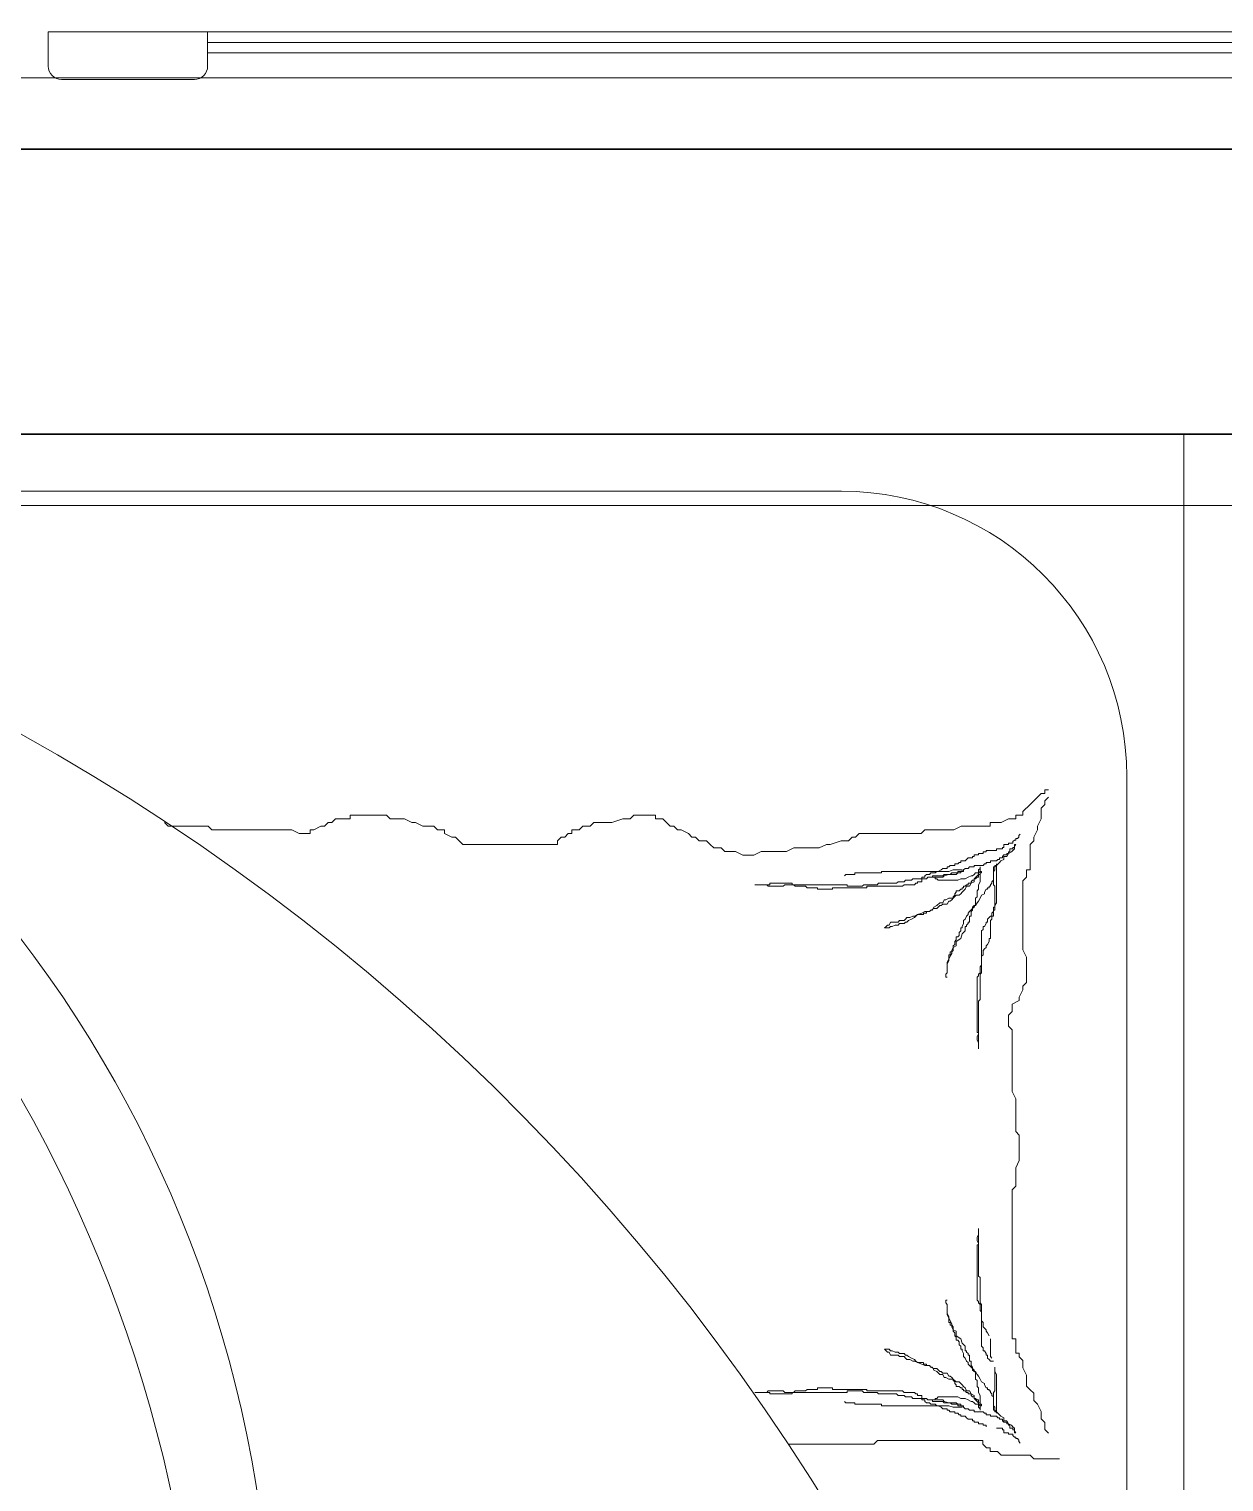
# Model space of a CAD drawing. Extents: x 775040 to 808375, y 4159409 to 4163651.
# Drawn here: x 785792.1 to 785834.1, y 4161952 to 4162003 of the extents above; entities that cross this region are included whole.
import ezdxf

# ---------------------------------------------------------------- set-up
doc = ezdxf.new("R2010")
doc.units = 0
doc.header["$MEASUREMENT"] = 0
doc.linetypes.add('ACAD_ISO10W100', pattern=[18, 12, -3, 0, -3])
for name, color, linetype, lineweight in [('Z_ duvar', 7, 'Continuous', 30), ('Z_aks', 2, 'ACAD_ISO10W100', 30), ('Z_sıva', 241, 'Continuous', 5), ('Z_tefriş', 73, 'Continuous', 5)]:
    doc.layers.add(name, color=color, linetype=linetype, lineweight=lineweight)

# ---------------------------------------------------------------- blocks, each defined once
blk = doc.blocks.new('YATAK 2')
at = {"layer": 'Z_tefriş'}
for p, q in [((-8643.915, 17107.345), (-8643.915, 16917.345)), ((-8553.915, 17107.345), (-8643.915, 17107.345)), ((-8631.915, 17105.345), (-8565.915, 17105.345)), ((-8641.915, 17095.345), (-8641.915, 16929.345)), ((-8639.04, 17094.877), (-8639.168, 17094.877)), ((-8639.168, 17094.622), (-8639.04, 17094.494)), ((-8639.04, 17094.749), (-8639.04, 17094.877)), ((-8638.913, 17094.749), (-8639.04, 17094.749)), ((-8639.04, 17094.494), (-8639.04, 17094.367)), ((-8638.658, 17094.494), (-8638.913, 17094.749)), ((-8638.53, 17094.367), (-8638.658, 17094.494)), ((-8639.04, 17094.367), (-8638.913, 17094.239)), ((-8638.913, 17094.239), (-8638.913, 17093.857)), ((-8638.275, 17094.112), (-8638.53, 17094.367)), ((-8638.275, 17093.984), (-8638.275, 17094.112)), ((-8638.02, 17093.984), (-8638.275, 17093.984)), ((-8638.02, 17093.857), (-8638.02, 17093.984)), ((-8625.389, 17093.984), (-8625.389, 17093.857)), ((-8624.624, 17093.984), (-8625.389, 17093.984)), ((-8624.496, 17093.857), (-8624.624, 17093.984)), ((-8615.948, 17093.984), (-8616.076, 17093.857)), ((-8614.672, 17093.984), (-8615.948, 17093.984)), ((-8614.672, 17093.857), (-8614.672, 17093.984)), ((-8638.913, 17093.857), (-8638.785, 17093.602)), ((-8638.785, 17093.602), (-8638.785, 17093.475)), ((-8638.785, 17093.475), (-8638.658, 17093.22)), ((-8637.764, 17093.857), (-8638.02, 17093.857)), ((-8637.509, 17093.73), (-8637.764, 17093.857)), ((-8637.127, 17093.73), (-8637.509, 17093.73)), ((-8637.127, 17093.602), (-8637.127, 17093.73)), ((-8636.106, 17093.602), (-8637.127, 17093.602)), ((-8635.851, 17093.475), (-8636.106, 17093.602)), ((-8634.83, 17093.475), (-8635.851, 17093.475)), ((-8634.702, 17093.347), (-8634.83, 17093.475)), ((-8626.282, 17093.475), (-8626.537, 17093.347)), ((-8626.155, 17093.475), (-8626.282, 17093.475)), ((-8626.027, 17093.602), (-8626.155, 17093.475)), ((-8625.899, 17093.602), (-8626.027, 17093.602)), ((-8625.772, 17093.73), (-8625.899, 17093.602)), ((-8625.644, 17093.857), (-8625.772, 17093.73)), ((-8625.389, 17093.857), (-8625.644, 17093.857)), ((-8624.241, 17093.857), (-8624.496, 17093.857)), ((-8623.858, 17093.73), (-8624.241, 17093.857)), ((-8623.22, 17093.73), (-8623.858, 17093.73)), ((-8623.093, 17093.602), (-8623.22, 17093.73)), ((-8622.837, 17093.602), (-8623.093, 17093.602)), ((-8622.71, 17093.475), (-8622.837, 17093.602)), ((-8622.455, 17093.475), (-8622.71, 17093.475)), ((-8622.455, 17093.347), (-8622.455, 17093.475)), ((-8617.989, 17093.475), (-8617.989, 17093.347)), ((-8617.734, 17093.475), (-8617.989, 17093.475)), ((-8617.607, 17093.602), (-8617.734, 17093.475)), ((-8617.224, 17093.602), (-8617.607, 17093.602)), ((-8616.969, 17093.73), (-8617.224, 17093.602)), ((-8616.841, 17093.73), (-8616.969, 17093.73)), ((-8616.586, 17093.857), (-8616.841, 17093.73)), ((-8616.076, 17093.857), (-8616.586, 17093.857)), ((-8614.162, 17093.857), (-8614.672, 17093.857)), ((-8614.034, 17093.73), (-8614.162, 17093.857)), ((-8613.907, 17093.73), (-8614.034, 17093.73)), ((-8613.779, 17093.602), (-8613.907, 17093.73)), ((-8613.652, 17093.602), (-8613.779, 17093.602)), ((-8613.396, 17093.475), (-8613.652, 17093.602)), ((-8613.269, 17093.475), (-8613.396, 17093.475)), ((-8613.269, 17093.347), (-8613.269, 17093.475)), ((-8612.631, 17093.475), (-8612.886, 17093.347)), ((-8609.824, 17093.475), (-8612.631, 17093.475)), ((-8609.696, 17093.602), (-8609.824, 17093.475)), ((-8608.293, 17093.602), (-8609.696, 17093.602)), ((-8608.165, 17093.73), (-8608.293, 17093.602)), ((-8638.658, 17093.22), (-8638.658, 17093.092)), ((-8638.658, 17093.092), (-8638.53, 17092.965)), ((-8638.53, 17092.965), (-8638.53, 17092.072)), ((-8638.182, 17093.325), (-8638.13, 17093.272)), ((-8638.13, 17093.272), (-8638.13, 17093.22)), ((-8638.13, 17093.22), (-8638.078, 17093.168)), ((-8638.078, 17093.168), (-8638.025, 17093.168)), ((-8638.025, 17093.168), (-8638.025, 17093.115)), ((-8638.025, 17093.115), (-8637.973, 17093.115)), ((-8638.025, 17092.959), (-8637.973, 17092.906)), ((-8637.973, 17092.959), (-8638.025, 17092.959)), ((-8637.973, 17093.115), (-8637.921, 17093.063)), ((-8637.973, 17092.854), (-8637.973, 17092.959)), ((-8637.973, 17092.906), (-8637.973, 17092.802)), ((-8637.921, 17093.063), (-8637.921, 17093.011)), ((-8637.921, 17093.011), (-8637.764, 17093.011)), ((-8637.764, 17093.011), (-8637.764, 17092.959)), ((-8637.764, 17092.959), (-8637.607, 17092.959)), ((-8637.607, 17092.959), (-8637.607, 17092.854)), ((-8632.534, 17093.347), (-8634.702, 17093.347)), ((-8632.406, 17093.22), (-8632.534, 17093.347)), ((-8632.278, 17093.22), (-8632.406, 17093.22)), ((-8632.151, 17093.092), (-8632.278, 17093.22)), ((-8631.896, 17093.092), (-8632.151, 17093.092)), ((-8631.513, 17092.965), (-8631.896, 17093.092)), ((-8631.385, 17092.965), (-8631.513, 17092.965)), ((-8631.13, 17092.837), (-8631.385, 17092.965)), ((-8627.303, 17092.965), (-8627.43, 17092.837)), ((-8627.175, 17093.092), (-8627.303, 17092.965)), ((-8626.92, 17093.092), (-8627.175, 17093.092)), ((-8626.792, 17093.22), (-8626.92, 17093.092)), ((-8626.665, 17093.22), (-8626.792, 17093.22)), ((-8626.537, 17093.347), (-8626.665, 17093.22)), ((-8622.327, 17093.347), (-8622.455, 17093.347)), ((-8622.2, 17093.22), (-8622.327, 17093.347)), ((-8622.072, 17093.22), (-8622.2, 17093.22)), ((-8621.944, 17093.092), (-8622.072, 17093.22)), ((-8621.944, 17092.965), (-8621.944, 17093.092)), ((-8618.627, 17092.965), (-8621.944, 17092.965)), ((-8618.372, 17093.22), (-8618.627, 17092.965)), ((-8618.244, 17093.22), (-8618.372, 17093.22)), ((-8617.989, 17093.347), (-8618.244, 17093.22)), ((-8612.886, 17093.347), (-8613.269, 17093.347)), ((-8637.921, 17092.854), (-8637.973, 17092.854)), ((-8637.973, 17092.802), (-8637.921, 17092.75)), ((-8637.921, 17092.802), (-8637.921, 17092.854)), ((-8637.816, 17092.802), (-8637.921, 17092.802)), ((-8637.921, 17092.75), (-8637.868, 17092.697)), ((-8637.868, 17092.697), (-8637.764, 17092.645)), ((-8637.816, 17092.697), (-8637.816, 17092.802)), ((-8637.764, 17092.697), (-8637.816, 17092.697)), ((-8637.764, 17092.645), (-8637.764, 17092.697)), ((-8637.764, 17092.645), (-8637.711, 17092.541)), ((-8637.711, 17092.645), (-8637.764, 17092.645)), ((-8637.711, 17092.593), (-8637.711, 17092.645)), ((-8637.607, 17092.593), (-8637.711, 17092.593)), ((-8637.711, 17092.541), (-8637.607, 17092.541)), ((-8637.607, 17092.854), (-8637.554, 17092.854)), ((-8637.554, 17092.541), (-8637.607, 17092.593)), ((-8637.607, 17092.541), (-8637.607, 17092.436)), ((-8637.607, 17092.436), (-8637.502, 17092.384)), ((-8637.554, 17092.854), (-8637.554, 17092.802)), ((-8637.554, 17092.802), (-8637.345, 17092.802)), ((-8637.554, 17092.488), (-8637.554, 17092.541)), ((-8637.45, 17092.488), (-8637.554, 17092.488)), ((-8637.45, 17092.436), (-8637.45, 17092.488)), ((-8637.397, 17092.436), (-8637.45, 17092.436)), ((-8637.345, 17092.384), (-8637.397, 17092.436)), ((-8637.345, 17092.802), (-8637.345, 17092.75)), ((-8637.345, 17092.75), (-8636.979, 17092.75)), ((-8636.979, 17092.75), (-8636.979, 17092.697)), ((-8636.979, 17092.697), (-8636.874, 17092.697)), ((-8636.874, 17092.697), (-8636.874, 17092.645)), ((-8636.874, 17092.645), (-8636.717, 17092.645)), ((-8636.717, 17092.645), (-8636.717, 17092.593)), ((-8636.717, 17092.593), (-8636.56, 17092.593)), ((-8636.56, 17092.593), (-8636.56, 17092.541)), ((-8636.56, 17092.541), (-8636.508, 17092.541)), ((-8636.508, 17092.541), (-8636.508, 17092.488)), ((-8636.508, 17092.488), (-8636.351, 17092.488)), ((-8636.351, 17092.488), (-8636.299, 17092.436)), ((-8636.299, 17092.436), (-8636.247, 17092.384)), ((-8630.237, 17092.837), (-8631.13, 17092.837)), ((-8629.982, 17092.71), (-8630.237, 17092.837)), ((-8629.089, 17092.71), (-8629.982, 17092.71)), ((-8628.834, 17092.582), (-8629.089, 17092.71)), ((-8628.451, 17092.582), (-8628.834, 17092.582)), ((-8628.196, 17092.71), (-8628.451, 17092.582)), ((-8627.813, 17092.71), (-8628.196, 17092.71)), ((-8627.686, 17092.837), (-8627.813, 17092.71)), ((-8627.43, 17092.837), (-8627.686, 17092.837)), ((-8638.53, 17092.072), (-8638.402, 17092.072)), ((-8638.402, 17092.072), (-8638.402, 17091.818)), ((-8637.502, 17092.384), (-8637.45, 17092.331)), ((-8637.45, 17092.331), (-8637.345, 17092.227)), ((-8637.136, 17092.384), (-8637.345, 17092.384)), ((-8637.345, 17092.279), (-8637.345, 17092.227)), ((-8637.345, 17090.92), (-8637.345, 17092.279)), ((-8637.345, 17092.227), (-8637.293, 17092.227)), ((-8637.345, 17092.227), (-8637.293, 17092.175)), ((-8637.293, 17092.227), (-8637.293, 17092.175)), ((-8637.293, 17092.175), (-8637.24, 17092.175)), ((-8637.293, 17092.175), (-8637.293, 17092.07)), ((-8637.293, 17092.07), (-8637.24, 17092.018)), ((-8637.24, 17092.175), (-8637.24, 17091.704)), ((-8637.24, 17092.018), (-8637.24, 17091.547)), ((-8637.136, 17092.331), (-8637.136, 17092.384)), ((-8636.979, 17092.331), (-8637.136, 17092.331)), ((-8636.979, 17092.279), (-8636.979, 17092.331)), ((-8636.927, 17092.279), (-8636.979, 17092.279)), ((-8636.874, 17092.227), (-8636.927, 17092.279)), ((-8636.56, 17092.227), (-8636.874, 17092.227)), ((-8636.822, 17092.018), (-8636.77, 17092.018)), ((-8636.822, 17091.966), (-8636.822, 17092.018)), ((-8636.77, 17091.966), (-8636.822, 17091.966)), ((-8636.77, 17092.175), (-8636.77, 17092.122)), ((-8636.77, 17091.652), (-8636.77, 17092.175)), ((-8636.77, 17092.122), (-8636.717, 17092.07)), ((-8636.77, 17092.018), (-8636.717, 17091.966)), ((-8636.77, 17091.913), (-8636.77, 17091.966)), ((-8636.717, 17091.913), (-8636.77, 17091.913)), ((-8636.717, 17092.07), (-8636.717, 17091.913)), ((-8636.717, 17091.966), (-8636.613, 17091.966)), ((-8636.717, 17091.809), (-8636.717, 17091.913)), ((-8636.717, 17091.913), (-8636.665, 17091.861)), ((-8636.613, 17091.966), (-8636.56, 17091.913)), ((-8636.56, 17092.175), (-8636.56, 17092.227)), ((-8636.403, 17092.175), (-8636.56, 17092.175)), ((-8636.56, 17091.913), (-8636.508, 17091.861)), ((-8636.351, 17092.122), (-8636.403, 17092.175)), ((-8636.247, 17092.122), (-8636.351, 17092.122)), ((-8636.247, 17092.384), (-8636.09, 17092.384)), ((-8636.194, 17092.07), (-8636.247, 17092.122)), ((-8636.194, 17092.018), (-8636.194, 17092.07)), ((-8635.985, 17092.018), (-8636.194, 17092.018)), ((-8636.142, 17092.07), (-8635.828, 17092.07)), ((-8636.142, 17092.018), (-8636.142, 17092.07)), ((-8636.09, 17092.018), (-8636.142, 17092.018)), ((-8636.09, 17092.384), (-8636.09, 17092.331)), ((-8636.09, 17092.331), (-8636.037, 17092.331)), ((-8636.09, 17091.966), (-8636.09, 17092.018)), ((-8635.985, 17091.966), (-8636.09, 17091.966)), ((-8636.037, 17092.331), (-8635.985, 17092.279)), ((-8635.985, 17092.279), (-8635.88, 17092.279)), ((-8635.985, 17091.966), (-8635.985, 17092.018)), ((-8635.933, 17091.913), (-8635.985, 17091.966)), ((-8635.776, 17091.966), (-8635.985, 17091.966)), ((-8635.671, 17091.913), (-8635.933, 17091.913)), ((-8635.88, 17092.279), (-8635.88, 17092.227)), ((-8635.88, 17092.227), (-8635.723, 17092.227)), ((-8635.828, 17092.07), (-8635.671, 17092.018)), ((-8635.723, 17091.913), (-8635.776, 17091.966)), ((-8635.723, 17092.227), (-8635.671, 17092.175)), ((-8635.514, 17091.913), (-8635.723, 17091.913)), ((-8635.671, 17092.175), (-8635.619, 17092.175)), ((-8635.671, 17092.018), (-8633.317, 17092.018)), ((-8635.514, 17091.861), (-8635.671, 17091.913)), ((-8635.619, 17092.175), (-8635.619, 17092.122)), ((-8635.619, 17092.122), (-8635.462, 17092.122)), ((-8635.462, 17091.861), (-8635.514, 17091.913)), ((-8635.462, 17092.122), (-8635.41, 17092.07)), ((-8635.41, 17092.07), (-8635.305, 17092.018)), ((-8635.305, 17092.018), (-8635.253, 17092.018)), ((-8635.253, 17092.018), (-8635.2, 17091.966)), ((-8635.2, 17091.966), (-8635.043, 17091.966)), ((-8635.043, 17091.966), (-8634.991, 17091.913)), ((-8634.991, 17091.913), (-8634.886, 17091.913)), ((-8634.886, 17091.913), (-8634.834, 17091.861)), ((-8633.317, 17092.018), (-8633.317, 17091.966)), ((-8633.317, 17091.966), (-8632.375, 17091.966)), ((-8632.375, 17091.966), (-8632.375, 17091.913)), ((-8632.375, 17091.913), (-8632.061, 17091.913)), ((-8632.061, 17091.913), (-8632.009, 17091.861)), ((-8638.402, 17091.818), (-8638.275, 17091.69)), ((-8638.275, 17091.69), (-8638.275, 17089.268)), ((-8637.24, 17091.547), (-8637.293, 17091.495)), ((-8637.293, 17091.495), (-8637.293, 17090.763)), ((-8637.24, 17091.704), (-8637.188, 17091.652)), ((-8637.188, 17091.652), (-8637.188, 17091.6)), ((-8637.188, 17091.6), (-8637.136, 17091.547)), ((-8637.136, 17091.547), (-8637.136, 17091.495)), ((-8637.136, 17091.495), (-8637.084, 17091.495)), ((-8637.084, 17091.495), (-8637.084, 17091.443)), ((-8637.084, 17091.443), (-8637.031, 17091.443)), ((-8637.031, 17091.443), (-8637.031, 17091.391)), ((-8637.031, 17091.391), (-8636.979, 17091.391)), ((-8636.979, 17091.391), (-8636.927, 17091.286)), ((-8636.717, 17091.547), (-8636.77, 17091.652)), ((-8636.665, 17091.809), (-8636.717, 17091.809)), ((-8636.717, 17091.391), (-8636.717, 17091.547)), ((-8636.665, 17091.338), (-8636.717, 17091.391)), ((-8636.665, 17091.861), (-8636.56, 17091.757)), ((-8636.613, 17091.757), (-8636.665, 17091.809)), ((-8636.56, 17091.757), (-8636.613, 17091.757)), ((-8636.56, 17091.704), (-8636.56, 17091.757)), ((-8636.56, 17091.757), (-8636.56, 17091.652)), ((-8636.508, 17091.704), (-8636.56, 17091.704)), ((-8636.56, 17091.652), (-8636.456, 17091.6)), ((-8636.508, 17091.861), (-8636.456, 17091.861)), ((-8636.456, 17091.652), (-8636.508, 17091.704)), ((-8636.456, 17091.861), (-8636.351, 17091.809)), ((-8636.456, 17091.6), (-8636.456, 17091.652)), ((-8636.351, 17091.6), (-8636.456, 17091.6)), ((-8636.456, 17091.6), (-8636.403, 17091.495)), ((-8636.403, 17091.495), (-8636.299, 17091.495)), ((-8636.351, 17091.809), (-8636.247, 17091.757)), ((-8636.351, 17091.547), (-8636.351, 17091.6)), ((-8636.299, 17091.547), (-8636.351, 17091.547)), ((-8636.247, 17091.495), (-8636.299, 17091.547)), ((-8636.299, 17091.495), (-8636.247, 17091.391)), ((-8636.247, 17091.757), (-8636.09, 17091.757)), ((-8636.194, 17091.495), (-8636.247, 17091.495)), ((-8636.247, 17091.391), (-8636.194, 17091.338)), ((-8636.194, 17091.443), (-8636.194, 17091.495)), ((-8636.142, 17091.443), (-8636.194, 17091.443)), ((-8636.142, 17091.391), (-8636.142, 17091.443)), ((-8636.09, 17091.391), (-8636.142, 17091.391)), ((-8636.09, 17091.757), (-8635.985, 17091.704)), ((-8636.037, 17091.338), (-8636.09, 17091.391)), ((-8635.985, 17091.704), (-8635.305, 17091.704)), ((-8635.462, 17091.809), (-8635.514, 17091.861)), ((-8635.096, 17091.861), (-8635.462, 17091.861)), ((-8635.096, 17091.809), (-8635.462, 17091.809)), ((-8635.305, 17091.704), (-8635.253, 17091.757)), ((-8635.253, 17091.757), (-8635.2, 17091.757)), ((-8635.2, 17091.809), (-8635.096, 17091.809)), ((-8635.2, 17091.757), (-8635.2, 17091.809)), ((-8635.096, 17091.809), (-8635.096, 17091.861)), ((-8634.939, 17091.809), (-8635.096, 17091.809)), ((-8634.886, 17091.757), (-8634.939, 17091.809)), ((-8634.729, 17091.757), (-8634.886, 17091.757)), ((-8634.834, 17091.861), (-8634.834, 17091.809)), ((-8634.834, 17091.809), (-8634.729, 17091.809)), ((-8634.729, 17091.809), (-8634.729, 17091.757)), ((-8634.729, 17091.652), (-8634.729, 17091.757)), ((-8634.729, 17091.757), (-8634.416, 17091.757)), ((-8634.572, 17091.652), (-8634.729, 17091.652)), ((-8634.572, 17091.6), (-8634.572, 17091.652)), ((-8634.52, 17091.6), (-8634.572, 17091.6)), ((-8634.468, 17091.547), (-8634.52, 17091.6)), ((-8634.102, 17091.547), (-8634.468, 17091.547)), ((-8634.416, 17091.757), (-8634.363, 17091.704)), ((-8634.363, 17091.704), (-8634.154, 17091.704)), ((-8634.154, 17091.704), (-8634.102, 17091.652)), ((-8634.102, 17091.652), (-8633.892, 17091.652)), ((-8634.049, 17091.495), (-8634.102, 17091.547)), ((-8632.794, 17091.495), (-8634.049, 17091.495)), ((-8633.892, 17091.652), (-8633.84, 17091.6)), ((-8633.84, 17091.6), (-8633.212, 17091.6)), ((-8633.212, 17091.6), (-8633.16, 17091.547)), ((-8633.16, 17091.547), (-8632.689, 17091.547)), ((-8632.794, 17091.443), (-8632.794, 17091.495)), ((-8631.591, 17091.443), (-8632.794, 17091.443)), ((-8632.689, 17091.547), (-8632.637, 17091.495)), ((-8632.637, 17091.495), (-8632.114, 17091.495)), ((-8632.114, 17091.547), (-8629.916, 17091.547)), ((-8632.114, 17091.495), (-8632.114, 17091.547)), ((-8631.591, 17091.391), (-8631.591, 17091.443)), ((-8631.067, 17091.391), (-8631.591, 17091.391)), ((-8631.067, 17091.443), (-8631.067, 17091.391)), ((-8630.701, 17091.443), (-8631.067, 17091.443)), ((-8630.649, 17091.495), (-8630.701, 17091.443)), ((-8630.283, 17091.495), (-8630.649, 17091.495)), ((-8630.23, 17091.547), (-8630.283, 17091.495)), ((-8630.178, 17091.547), (-8630.23, 17091.547)), ((-8630.178, 17091.6), (-8630.178, 17091.547)), ((-8629.393, 17091.6), (-8630.178, 17091.6)), ((-8629.916, 17091.547), (-8629.864, 17091.495)), ((-8629.864, 17091.495), (-8629.341, 17091.495)), ((-8629.393, 17091.547), (-8629.393, 17091.6)), ((-8628.87, 17091.547), (-8629.393, 17091.547)), ((-8629.341, 17091.495), (-8629.289, 17091.547)), ((-8629.289, 17091.547), (-8628.87, 17091.547)), ((-8637.293, 17090.816), (-8637.345, 17090.92)), ((-8636.927, 17091.286), (-8636.927, 17091.234)), ((-8636.927, 17091.234), (-8636.822, 17091.182)), ((-8636.822, 17091.182), (-8636.77, 17091.077)), ((-8636.77, 17091.077), (-8636.717, 17090.972)), ((-8636.717, 17090.972), (-8636.665, 17090.92)), ((-8636.665, 17091.129), (-8636.665, 17091.338)), ((-8636.613, 17091.077), (-8636.665, 17091.129)), ((-8636.665, 17090.92), (-8636.613, 17090.816)), ((-8636.613, 17090.868), (-8636.613, 17091.077)), ((-8636.56, 17090.763), (-8636.613, 17090.868)), ((-8636.194, 17091.338), (-8636.142, 17091.286)), ((-8636.142, 17091.286), (-8636.09, 17091.234)), ((-8636.09, 17091.234), (-8636.037, 17091.182)), ((-8635.933, 17091.338), (-8636.037, 17091.338)), ((-8636.037, 17091.182), (-8635.933, 17091.182)), ((-8635.933, 17091.286), (-8635.933, 17091.338)), ((-8635.88, 17091.234), (-8635.933, 17091.286)), ((-8635.933, 17091.182), (-8635.828, 17091.077)), ((-8635.88, 17091.182), (-8635.88, 17091.234)), ((-8635.828, 17091.129), (-8635.88, 17091.182)), ((-8635.828, 17091.077), (-8635.828, 17091.129)), ((-8635.776, 17091.025), (-8635.828, 17091.077)), ((-8635.828, 17091.077), (-8635.671, 17091.077)), ((-8635.723, 17090.972), (-8635.776, 17091.025)), ((-8635.671, 17090.972), (-8635.723, 17090.972)), ((-8635.671, 17091.077), (-8635.566, 17091.025)), ((-8635.619, 17090.868), (-8635.671, 17090.972)), ((-8635.462, 17090.868), (-8635.619, 17090.868)), ((-8635.566, 17091.025), (-8635.514, 17091.025)), ((-8635.514, 17091.025), (-8635.462, 17090.92)), ((-8635.462, 17090.92), (-8635.357, 17090.92)), ((-8635.41, 17090.816), (-8635.462, 17090.868)), ((-8635.357, 17090.92), (-8635.253, 17090.816)), ((-8637.293, 17090.659), (-8637.293, 17090.816)), ((-8637.293, 17090.763), (-8637.24, 17090.763)), ((-8637.24, 17090.659), (-8637.293, 17090.659)), ((-8637.24, 17090.763), (-8637.24, 17090.607)), ((-8637.24, 17090.45), (-8637.24, 17090.659)), ((-8637.24, 17090.607), (-8637.188, 17090.554)), ((-8637.136, 17090.45), (-8637.24, 17090.45)), ((-8637.188, 17090.554), (-8637.188, 17090.345)), ((-8637.084, 17090.398), (-8637.136, 17090.45)), ((-8637.031, 17090.345), (-8637.084, 17090.398)), ((-8636.613, 17090.816), (-8636.56, 17090.816)), ((-8636.56, 17090.816), (-8636.508, 17090.763)), ((-8636.508, 17090.711), (-8636.56, 17090.763)), ((-8636.508, 17090.763), (-8636.508, 17090.711)), ((-8636.508, 17090.659), (-8636.508, 17090.711)), ((-8636.508, 17090.711), (-8636.403, 17090.607)), ((-8636.456, 17090.607), (-8636.508, 17090.659)), ((-8636.456, 17090.45), (-8636.456, 17090.607)), ((-8636.403, 17090.45), (-8636.456, 17090.45)), ((-8636.403, 17090.607), (-8636.351, 17090.554)), ((-8636.403, 17090.241), (-8636.403, 17090.45)), ((-8636.351, 17090.554), (-8636.351, 17090.502)), ((-8636.351, 17090.502), (-8636.299, 17090.45)), ((-8636.299, 17090.45), (-8636.247, 17090.345)), ((-8635.357, 17090.816), (-8635.41, 17090.816)), ((-8635.253, 17090.711), (-8635.357, 17090.816)), ((-8635.253, 17090.816), (-8635.148, 17090.763)), ((-8635.148, 17090.711), (-8635.253, 17090.711)), ((-8635.148, 17090.763), (-8635.096, 17090.659)), ((-8635.043, 17090.659), (-8635.148, 17090.711)), ((-8635.096, 17090.659), (-8635.043, 17090.659)), ((-8634.991, 17090.607), (-8635.043, 17090.659)), ((-8635.043, 17090.659), (-8634.991, 17090.607)), ((-8634.834, 17090.607), (-8634.991, 17090.607)), ((-8634.991, 17090.607), (-8634.886, 17090.607)), ((-8634.886, 17090.607), (-8634.886, 17090.554)), ((-8634.886, 17090.554), (-8634.782, 17090.554)), ((-8634.729, 17090.554), (-8634.834, 17090.607)), ((-8634.782, 17090.554), (-8634.782, 17090.502)), ((-8634.782, 17090.502), (-8634.572, 17090.502)), ((-8634.572, 17090.502), (-8634.729, 17090.554)), ((-8634.468, 17090.45), (-8634.572, 17090.502)), ((-8634.572, 17090.502), (-8634.52, 17090.45)), ((-8634.52, 17090.45), (-8634.468, 17090.398)), ((-8634.416, 17090.45), (-8634.468, 17090.45)), ((-8634.468, 17090.398), (-8634.363, 17090.345)), ((-8634.311, 17090.398), (-8634.416, 17090.45)), ((-8634.206, 17090.398), (-8634.311, 17090.398)), ((-8634.154, 17090.345), (-8634.206, 17090.398)), ((-8637.188, 17090.345), (-8637.136, 17090.293)), ((-8637.136, 17090.293), (-8637.136, 17089.666)), ((-8637.031, 17090.241), (-8637.031, 17090.345)), ((-8636.979, 17090.241), (-8637.031, 17090.241)), ((-8636.979, 17090.188), (-8636.979, 17090.241)), ((-8636.927, 17090.084), (-8636.979, 17090.188)), ((-8636.874, 17090.084), (-8636.927, 17090.084)), ((-8636.874, 17089.979), (-8636.874, 17090.084)), ((-8636.822, 17089.927), (-8636.874, 17089.979)), ((-8636.822, 17088.464), (-8636.822, 17089.927)), ((-8636.351, 17090.241), (-8636.403, 17090.241)), ((-8636.351, 17090.188), (-8636.351, 17090.241)), ((-8636.299, 17090.136), (-8636.351, 17090.188)), ((-8636.299, 17090.084), (-8636.299, 17090.136)), ((-8636.247, 17090.084), (-8636.299, 17090.084)), ((-8636.247, 17090.345), (-8636.194, 17090.293)), ((-8636.247, 17089.927), (-8636.247, 17090.084)), ((-8636.142, 17089.823), (-8636.247, 17089.927)), ((-8636.194, 17090.293), (-8636.194, 17090.188)), ((-8636.194, 17090.188), (-8636.142, 17090.084)), ((-8636.142, 17090.084), (-8636.142, 17090.032)), ((-8636.142, 17090.032), (-8636.09, 17090.032)), ((-8636.09, 17090.032), (-8636.09, 17089.927)), ((-8636.09, 17089.927), (-8636.037, 17089.875)), ((-8636.037, 17089.875), (-8636.037, 17089.77)), ((-8634.363, 17090.345), (-8634.259, 17090.293)), ((-8634.259, 17090.293), (-8634.206, 17090.241)), ((-8634.206, 17090.241), (-8634.154, 17090.241)), ((-8634.102, 17090.293), (-8634.154, 17090.345)), ((-8634.154, 17090.241), (-8634.102, 17090.188)), ((-8633.945, 17090.293), (-8634.102, 17090.293)), ((-8634.102, 17090.188), (-8633.945, 17090.188)), ((-8633.892, 17090.241), (-8633.945, 17090.293)), ((-8633.945, 17090.188), (-8633.892, 17090.136)), ((-8633.631, 17090.241), (-8633.892, 17090.241)), ((-8633.892, 17090.136), (-8633.788, 17090.136)), ((-8633.788, 17090.136), (-8633.683, 17090.084)), ((-8633.683, 17090.084), (-8633.631, 17090.084)), ((-8633.578, 17090.136), (-8633.631, 17090.241)), ((-8633.631, 17090.084), (-8633.578, 17090.032)), ((-8633.526, 17090.136), (-8633.578, 17090.136)), ((-8633.578, 17090.032), (-8633.422, 17090.032)), ((-8633.474, 17090.084), (-8633.526, 17090.136)), ((-8633.422, 17090.032), (-8633.474, 17090.084)), ((-8637.136, 17089.666), (-8637.084, 17089.666)), ((-8637.084, 17089.666), (-8637.084, 17089.561)), ((-8637.084, 17089.561), (-8637.031, 17089.457)), ((-8637.031, 17089.457), (-8636.979, 17089.404)), ((-8636.979, 17089.404), (-8636.979, 17089.352)), ((-8636.979, 17089.352), (-8636.927, 17089.3)), ((-8636.09, 17089.666), (-8636.142, 17089.823)), ((-8635.933, 17089.561), (-8636.09, 17089.666)), ((-8636.037, 17089.77), (-8635.985, 17089.718)), ((-8635.985, 17089.718), (-8635.933, 17089.718)), ((-8635.933, 17089.718), (-8635.933, 17089.613)), ((-8635.933, 17089.613), (-8635.88, 17089.561)), ((-8635.933, 17089.404), (-8635.933, 17089.561)), ((-8635.828, 17089.352), (-8635.933, 17089.404)), ((-8635.88, 17089.561), (-8635.88, 17089.457)), ((-8635.88, 17089.457), (-8635.828, 17089.404)), ((-8635.828, 17089.404), (-8635.828, 17089.248)), ((-8635.776, 17089.248), (-8635.828, 17089.352)), ((-8638.275, 17089.268), (-8638.402, 17089.013)), ((-8638.402, 17089.013), (-8638.402, 17088.121)), ((-8636.927, 17089.3), (-8636.874, 17089.248)), ((-8636.874, 17089.248), (-8636.874, 17089.091)), ((-8636.874, 17089.091), (-8636.822, 17089.039)), ((-8636.822, 17089.039), (-8636.822, 17088.725)), ((-8635.828, 17089.248), (-8635.776, 17089.195)), ((-8635.776, 17089.143), (-8635.776, 17089.248)), ((-8635.776, 17089.195), (-8635.723, 17089.195)), ((-8635.723, 17089.039), (-8635.776, 17089.143)), ((-8635.723, 17089.195), (-8635.723, 17089.091)), ((-8635.723, 17089.091), (-8635.671, 17089.091)), ((-8635.671, 17088.934), (-8635.723, 17089.039)), ((-8635.671, 17089.091), (-8635.671, 17088.882)), ((-8635.619, 17088.829), (-8635.671, 17088.934)), ((-8635.671, 17088.882), (-8635.619, 17088.777)), ((-8635.619, 17088.464), (-8635.619, 17088.829)), ((-8636.822, 17088.725), (-8636.77, 17088.673)), ((-8636.77, 17088.411), (-8636.822, 17088.464)), ((-8636.77, 17088.673), (-8636.77, 17088.464)), ((-8636.77, 17088.464), (-8636.717, 17088.411)), ((-8636.77, 17087.523), (-8636.77, 17088.411)), ((-8636.717, 17088.411), (-8636.717, 17088.359)), ((-8636.717, 17088.359), (-8636.665, 17088.307)), ((-8635.619, 17088.777), (-8635.619, 17088.464)), ((-8635.566, 17088.411), (-8635.619, 17088.464)), ((-8635.619, 17088.464), (-8635.566, 17088.411)), ((-8635.566, 17088.307), (-8635.566, 17088.411)), ((-8635.566, 17088.411), (-8635.566, 17088.307)), ((-8638.402, 17088.121), (-8638.275, 17087.993)), ((-8638.275, 17087.993), (-8638.275, 17087.866)), ((-8638.275, 17087.866), (-8638.147, 17087.611)), ((-8636.665, 17088.307), (-8636.665, 17086.373)), ((-8635.619, 17088.307), (-8635.566, 17088.307)), ((-8635.566, 17088.307), (-8635.619, 17088.307)), ((-8638.147, 17087.611), (-8638.147, 17087.484)), ((-8638.147, 17087.484), (-8637.892, 17087.356)), ((-8637.892, 17087.356), (-8637.892, 17087.101)), ((-8636.717, 17087.47), (-8636.77, 17087.523)), ((-8636.717, 17086.321), (-8636.717, 17087.47)), ((-8637.892, 17087.101), (-8637.764, 17086.974)), ((-8637.764, 17086.974), (-8637.764, 17086.591)), ((-8637.764, 17086.591), (-8637.892, 17086.464)), ((-8637.892, 17086.464), (-8637.892, 17084.297)), ((-8636.717, 17086.373), (-8636.717, 17085.798)), ((-8636.665, 17086.373), (-8636.717, 17086.373)), ((-8636.665, 17086.216), (-8636.717, 17086.321)), ((-8636.717, 17086.007), (-8636.665, 17086.111)), ((-8636.717, 17085.798), (-8636.717, 17086.007)), ((-8636.665, 17086.111), (-8636.665, 17086.216)), ((-8637.892, 17084.297), (-8638.02, 17084.042)), ((-8638.02, 17084.042), (-8638.02, 17082.895)), ((-8638.02, 17082.895), (-8638.147, 17082.767)), ((-8638.147, 17082.767), (-8638.147, 17081.875)), ((-8638.147, 17081.875), (-8638.02, 17081.62)), ((-8638.02, 17081.62), (-8638.02, 17080.983)), ((-8638.02, 17080.983), (-8637.892, 17080.855)), ((-8637.892, 17080.855), (-8637.892, 17075.629)), ((-8636.717, 17078.922), (-8636.717, 17079.497)), ((-8636.717, 17079.497), (-8636.717, 17079.288)), ((-8636.717, 17079.288), (-8636.665, 17079.184)), ((-8636.665, 17079.184), (-8636.665, 17079.079)), ((-8636.665, 17079.079), (-8636.717, 17078.975)), ((-8636.717, 17078.975), (-8636.717, 17077.825)), ((-8636.665, 17078.922), (-8636.717, 17078.922)), ((-8636.665, 17076.988), (-8636.665, 17078.922)), ((-8636.717, 17077.825), (-8636.77, 17077.772)), ((-8636.77, 17077.772), (-8636.77, 17076.884)), ((-8636.77, 17076.884), (-8636.822, 17076.832)), ((-8636.822, 17076.832), (-8636.822, 17075.368)), ((-8636.822, 17076.57), (-8636.77, 17076.622)), ((-8636.77, 17076.832), (-8636.717, 17076.884)), ((-8636.77, 17076.622), (-8636.77, 17076.832)), ((-8636.717, 17076.936), (-8636.665, 17076.988)), ((-8636.717, 17076.884), (-8636.717, 17076.936)), ((-8635.566, 17076.988), (-8635.619, 17076.988)), ((-8635.619, 17076.988), (-8635.566, 17076.988)), ((-8635.619, 17076.832), (-8635.566, 17076.884)), ((-8635.566, 17076.884), (-8635.619, 17076.832)), ((-8635.619, 17076.518), (-8635.619, 17076.832)), ((-8635.619, 17076.832), (-8635.619, 17076.466)), ((-8635.566, 17076.884), (-8635.566, 17076.988)), ((-8635.566, 17076.988), (-8635.566, 17076.884)), ((-8636.874, 17076.204), (-8636.822, 17076.257)), ((-8636.874, 17076.047), (-8636.874, 17076.204)), ((-8636.822, 17076.257), (-8636.822, 17076.57)), ((-8635.828, 17076.047), (-8635.776, 17076.1)), ((-8635.723, 17076.257), (-8635.776, 17076.152)), ((-8635.776, 17076.152), (-8635.776, 17076.047)), ((-8635.776, 17076.1), (-8635.723, 17076.1)), ((-8635.671, 17076.361), (-8635.723, 17076.257)), ((-8635.723, 17076.1), (-8635.723, 17076.204)), ((-8635.723, 17076.204), (-8635.671, 17076.204)), ((-8635.671, 17076.413), (-8635.619, 17076.518)), ((-8635.619, 17076.466), (-8635.671, 17076.361)), ((-8635.671, 17076.204), (-8635.671, 17076.413)), ((-8638.02, 17075.629), (-8638.02, 17075.119)), ((-8637.892, 17075.629), (-8638.02, 17075.629)), ((-8637.136, 17075.002), (-8637.136, 17075.629)), ((-8637.084, 17075.734), (-8637.031, 17075.838)), ((-8637.031, 17075.838), (-8636.979, 17075.891)), ((-8636.979, 17075.943), (-8636.927, 17075.995)), ((-8636.979, 17075.891), (-8636.979, 17075.943)), ((-8636.927, 17075.995), (-8636.874, 17076.047)), ((-8636.09, 17075.629), (-8636.142, 17075.473)), ((-8635.933, 17075.734), (-8636.09, 17075.629)), ((-8635.828, 17075.943), (-8635.933, 17075.891)), ((-8635.933, 17075.891), (-8635.933, 17075.734)), ((-8635.933, 17075.682), (-8635.88, 17075.734)), ((-8635.933, 17075.577), (-8635.933, 17075.682)), ((-8635.88, 17075.838), (-8635.828, 17075.891)), ((-8635.88, 17075.734), (-8635.88, 17075.838)), ((-8635.828, 17075.891), (-8635.828, 17076.047)), ((-8635.776, 17076.047), (-8635.828, 17075.943)), ((-8638.147, 17075.119), (-8638.147, 17074.991)), ((-8638.02, 17075.119), (-8638.147, 17075.119)), ((-8636.927, 17075.211), (-8636.979, 17075.107)), ((-8636.979, 17075.107), (-8636.979, 17075.054)), ((-8636.874, 17075.211), (-8636.927, 17075.211)), ((-8636.822, 17075.368), (-8636.874, 17075.316)), ((-8636.874, 17075.316), (-8636.874, 17075.211)), ((-8636.299, 17075.159), (-8636.351, 17075.107)), ((-8636.351, 17075.107), (-8636.351, 17075.054)), ((-8636.247, 17075.211), (-8636.299, 17075.211)), ((-8636.299, 17075.211), (-8636.299, 17075.159)), ((-8636.142, 17075.473), (-8636.247, 17075.368)), ((-8636.247, 17075.368), (-8636.247, 17075.211)), ((-8636.194, 17075.107), (-8636.142, 17075.211)), ((-8636.194, 17075.002), (-8636.194, 17075.107)), ((-8636.142, 17075.211), (-8636.142, 17075.263)), ((-8636.142, 17075.263), (-8636.09, 17075.263)), ((-8636.09, 17075.368), (-8636.037, 17075.42)), ((-8636.09, 17075.263), (-8636.09, 17075.368)), ((-8636.037, 17075.525), (-8635.985, 17075.577)), ((-8636.037, 17075.42), (-8636.037, 17075.525)), ((-8635.985, 17075.577), (-8635.933, 17075.577)), ((-8634.154, 17075.054), (-8634.102, 17075.107)), ((-8634.102, 17075.107), (-8633.945, 17075.107)), ((-8633.945, 17075.107), (-8633.892, 17075.159)), ((-8633.892, 17075.159), (-8633.788, 17075.159)), ((-8633.788, 17075.159), (-8633.683, 17075.211)), ((-8633.683, 17075.211), (-8633.631, 17075.211)), ((-8633.631, 17075.211), (-8633.578, 17075.263)), ((-8633.578, 17075.159), (-8633.631, 17075.054)), ((-8633.578, 17075.263), (-8633.422, 17075.263)), ((-8633.526, 17075.159), (-8633.578, 17075.159)), ((-8633.474, 17075.211), (-8633.526, 17075.159)), ((-8633.422, 17075.263), (-8633.474, 17075.211)), ((-8638.275, 17074.609), (-8638.402, 17074.354)), ((-8638.147, 17074.991), (-8638.275, 17074.864)), ((-8638.275, 17074.864), (-8638.275, 17074.609)), ((-8637.293, 17074.636), (-8637.293, 17074.479)), ((-8637.136, 17074.845), (-8637.24, 17074.845)), ((-8637.188, 17074.95), (-8637.136, 17075.002)), ((-8637.084, 17074.898), (-8637.136, 17074.845)), ((-8637.031, 17074.95), (-8637.084, 17074.898)), ((-8636.979, 17075.054), (-8637.031, 17075.054)), ((-8637.031, 17075.054), (-8637.031, 17074.95)), ((-8636.508, 17074.584), (-8636.56, 17074.532)), ((-8636.508, 17074.584), (-8636.403, 17074.688)), ((-8636.456, 17074.688), (-8636.508, 17074.636)), ((-8636.508, 17074.636), (-8636.508, 17074.584)), ((-8636.508, 17074.532), (-8636.508, 17074.584)), ((-8636.403, 17074.845), (-8636.456, 17074.845)), ((-8636.456, 17074.845), (-8636.456, 17074.688)), ((-8636.351, 17075.054), (-8636.403, 17075.054)), ((-8636.403, 17075.054), (-8636.403, 17074.845)), ((-8636.403, 17074.688), (-8636.351, 17074.741)), ((-8636.351, 17074.793), (-8636.299, 17074.845)), ((-8636.351, 17074.741), (-8636.351, 17074.793)), ((-8636.299, 17074.845), (-8636.247, 17074.95)), ((-8636.247, 17074.95), (-8636.194, 17075.002)), ((-8635.253, 17074.584), (-8635.357, 17074.479)), ((-8635.148, 17074.584), (-8635.253, 17074.584)), ((-8635.148, 17074.532), (-8635.096, 17074.636)), ((-8635.043, 17074.636), (-8635.148, 17074.584)), ((-8635.096, 17074.636), (-8635.043, 17074.636)), ((-8635.043, 17074.636), (-8634.991, 17074.688)), ((-8634.991, 17074.688), (-8635.043, 17074.636)), ((-8634.991, 17074.688), (-8634.886, 17074.688)), ((-8634.834, 17074.688), (-8634.991, 17074.688)), ((-8634.886, 17074.688), (-8634.886, 17074.741)), ((-8634.886, 17074.741), (-8634.782, 17074.741)), ((-8634.729, 17074.741), (-8634.834, 17074.688)), ((-8634.782, 17074.741), (-8634.782, 17074.793)), ((-8634.782, 17074.793), (-8634.572, 17074.793)), ((-8634.572, 17074.793), (-8634.729, 17074.741)), ((-8634.572, 17074.793), (-8634.52, 17074.845)), ((-8634.468, 17074.845), (-8634.572, 17074.793)), ((-8634.52, 17074.845), (-8634.468, 17074.898)), ((-8634.468, 17074.898), (-8634.363, 17074.95)), ((-8634.416, 17074.845), (-8634.468, 17074.845)), ((-8634.311, 17074.898), (-8634.416, 17074.845)), ((-8634.363, 17074.95), (-8634.259, 17075.002)), ((-8634.206, 17074.898), (-8634.311, 17074.898)), ((-8634.259, 17075.002), (-8634.206, 17075.054)), ((-8634.206, 17075.054), (-8634.154, 17075.054)), ((-8634.154, 17074.95), (-8634.206, 17074.898)), ((-8634.102, 17075.002), (-8634.154, 17074.95)), ((-8633.945, 17075.002), (-8634.102, 17075.002)), ((-8633.892, 17075.054), (-8633.945, 17075.002)), ((-8633.631, 17075.054), (-8633.892, 17075.054)), ((-8638.402, 17074.354), (-8638.402, 17073.972)), ((-8637.293, 17074.479), (-8637.345, 17074.375)), ((-8637.345, 17074.375), (-8637.345, 17073.016)), ((-8637.293, 17073.8), (-8637.293, 17074.532)), ((-8636.927, 17074.061), (-8636.822, 17074.114)), ((-8636.927, 17074.009), (-8636.927, 17074.061)), ((-8636.822, 17074.114), (-8636.77, 17074.218)), ((-8636.77, 17074.218), (-8636.717, 17074.323)), ((-8636.717, 17074.323), (-8636.665, 17074.375)), ((-8636.665, 17074.375), (-8636.613, 17074.479)), ((-8636.613, 17074.218), (-8636.665, 17074.166)), ((-8636.665, 17074.166), (-8636.665, 17073.957)), ((-8636.56, 17074.532), (-8636.613, 17074.427)), ((-8636.613, 17074.479), (-8636.56, 17074.479)), ((-8636.613, 17074.427), (-8636.613, 17074.218)), ((-8636.56, 17074.479), (-8636.508, 17074.532)), ((-8636.142, 17074.009), (-8636.09, 17074.061)), ((-8636.09, 17074.061), (-8636.037, 17074.114)), ((-8636.037, 17074.114), (-8635.933, 17074.114)), ((-8635.933, 17074.114), (-8635.828, 17074.218)), ((-8635.88, 17074.061), (-8635.933, 17074.009)), ((-8635.828, 17074.166), (-8635.88, 17074.114)), ((-8635.88, 17074.114), (-8635.88, 17074.061)), ((-8635.776, 17074.27), (-8635.828, 17074.218)), ((-8635.828, 17074.218), (-8635.671, 17074.218)), ((-8635.828, 17074.218), (-8635.828, 17074.166)), ((-8635.723, 17074.323), (-8635.776, 17074.27)), ((-8635.671, 17074.323), (-8635.723, 17074.323)), ((-8635.619, 17074.427), (-8635.671, 17074.323)), ((-8635.671, 17074.218), (-8635.566, 17074.27)), ((-8635.462, 17074.427), (-8635.619, 17074.427)), ((-8635.566, 17074.27), (-8635.514, 17074.27)), ((-8635.514, 17074.27), (-8635.462, 17074.375)), ((-8635.41, 17074.479), (-8635.462, 17074.427)), ((-8635.462, 17074.375), (-8635.357, 17074.375)), ((-8635.357, 17074.479), (-8635.41, 17074.479)), ((-8635.357, 17074.375), (-8635.253, 17074.479)), ((-8635.253, 17074.479), (-8635.148, 17074.532)), ((-8638.53, 17073.844), (-8638.658, 17073.717)), ((-8638.658, 17073.717), (-8638.658, 17073.462)), ((-8638.402, 17073.972), (-8638.53, 17073.844)), ((-8637.24, 17073.748), (-8637.293, 17073.8)), ((-8637.24, 17073.277), (-8637.24, 17073.748)), ((-8637.24, 17073.591), (-8637.188, 17073.643)), ((-8637.24, 17073.12), (-8637.24, 17073.591)), ((-8637.188, 17073.695), (-8637.136, 17073.748)), ((-8637.188, 17073.643), (-8637.188, 17073.695)), ((-8637.136, 17073.748), (-8637.136, 17073.8)), ((-8637.136, 17073.8), (-8637.084, 17073.8)), ((-8637.084, 17073.8), (-8637.084, 17073.852)), ((-8637.084, 17073.852), (-8637.031, 17073.852)), ((-8637.031, 17073.852), (-8637.031, 17073.904)), ((-8637.031, 17073.904), (-8636.979, 17073.904)), ((-8636.979, 17073.904), (-8636.927, 17074.009)), ((-8636.717, 17073.748), (-8636.77, 17073.643)), ((-8636.77, 17073.643), (-8636.77, 17073.12)), ((-8636.665, 17073.957), (-8636.717, 17073.904)), ((-8636.717, 17073.904), (-8636.717, 17073.748)), ((-8636.56, 17073.643), (-8636.456, 17073.695)), ((-8636.56, 17073.539), (-8636.56, 17073.643)), ((-8636.508, 17073.591), (-8636.56, 17073.591)), ((-8636.56, 17073.591), (-8636.56, 17073.539)), ((-8636.456, 17073.643), (-8636.508, 17073.591)), ((-8636.456, 17073.695), (-8636.403, 17073.8)), ((-8636.351, 17073.695), (-8636.456, 17073.695)), ((-8636.456, 17073.695), (-8636.456, 17073.643)), ((-8636.403, 17073.8), (-8636.299, 17073.8)), ((-8636.299, 17073.748), (-8636.351, 17073.748)), ((-8636.351, 17073.748), (-8636.351, 17073.695)), ((-8636.299, 17073.8), (-8636.247, 17073.904)), ((-8636.247, 17073.8), (-8636.299, 17073.748)), ((-8636.247, 17073.904), (-8636.194, 17073.957)), ((-8636.194, 17073.8), (-8636.247, 17073.8)), ((-8636.194, 17073.957), (-8636.142, 17074.009)), ((-8636.142, 17073.852), (-8636.194, 17073.852)), ((-8636.194, 17073.852), (-8636.194, 17073.8)), ((-8636.09, 17073.904), (-8636.142, 17073.904)), ((-8636.142, 17073.904), (-8636.142, 17073.852)), ((-8636.037, 17073.957), (-8636.09, 17073.904)), ((-8636.09, 17073.539), (-8635.985, 17073.591)), ((-8635.933, 17073.957), (-8636.037, 17073.957)), ((-8635.985, 17073.591), (-8635.305, 17073.591)), ((-8635.933, 17074.009), (-8635.933, 17073.957)), ((-8635.305, 17073.591), (-8635.253, 17073.539)), ((-8634.572, 17073.643), (-8634.729, 17073.643)), ((-8634.729, 17073.643), (-8634.729, 17073.539)), ((-8634.52, 17073.695), (-8634.572, 17073.695)), ((-8634.572, 17073.695), (-8634.572, 17073.643)), ((-8634.468, 17073.748), (-8634.52, 17073.695)), ((-8634.102, 17073.748), (-8634.468, 17073.748)), ((-8634.416, 17073.539), (-8634.363, 17073.591)), ((-8634.363, 17073.591), (-8634.154, 17073.591)), ((-8634.154, 17073.591), (-8634.102, 17073.643)), ((-8634.049, 17073.8), (-8634.102, 17073.748)), ((-8634.102, 17073.643), (-8633.892, 17073.643)), ((-8632.794, 17073.8), (-8634.049, 17073.8)), ((-8633.892, 17073.643), (-8633.84, 17073.695)), ((-8633.84, 17073.695), (-8633.212, 17073.695)), ((-8633.212, 17073.695), (-8633.16, 17073.748)), ((-8633.16, 17073.748), (-8632.689, 17073.748)), ((-8631.591, 17073.852), (-8632.794, 17073.852)), ((-8632.794, 17073.852), (-8632.794, 17073.8)), ((-8632.689, 17073.748), (-8632.637, 17073.8)), ((-8632.637, 17073.8), (-8632.114, 17073.8)), ((-8632.114, 17073.8), (-8632.114, 17073.748)), ((-8632.114, 17073.748), (-8629.916, 17073.748)), ((-8631.067, 17073.904), (-8631.591, 17073.904)), ((-8631.591, 17073.904), (-8631.591, 17073.852)), ((-8631.067, 17073.852), (-8631.067, 17073.904)), ((-8630.701, 17073.852), (-8631.067, 17073.852)), ((-8630.649, 17073.8), (-8630.701, 17073.852)), ((-8630.283, 17073.8), (-8630.649, 17073.8)), ((-8630.23, 17073.748), (-8630.283, 17073.8)), ((-8630.178, 17073.748), (-8630.23, 17073.748)), ((-8630.178, 17073.695), (-8630.178, 17073.748)), ((-8629.393, 17073.695), (-8630.178, 17073.695)), ((-8629.916, 17073.748), (-8629.864, 17073.8)), ((-8629.864, 17073.8), (-8629.341, 17073.8)), ((-8629.393, 17073.748), (-8629.393, 17073.695)), ((-8628.87, 17073.748), (-8629.393, 17073.748)), ((-8629.341, 17073.8), (-8629.289, 17073.748)), ((-8629.289, 17073.748), (-8628.87, 17073.748)), ((-8638.785, 17073.334), (-8638.913, 17073.079)), ((-8638.913, 17073.079), (-8638.913, 17072.824)), ((-8638.658, 17073.462), (-8638.785, 17073.334)), ((-8637.45, 17072.964), (-8637.345, 17073.068)), ((-8637.345, 17073.068), (-8637.293, 17073.12)), ((-8637.345, 17073.016), (-8637.345, 17073.068)), ((-8637.345, 17073.068), (-8637.293, 17073.068)), ((-8637.293, 17073.225), (-8637.24, 17073.277)), ((-8637.293, 17073.12), (-8637.293, 17073.225)), ((-8637.293, 17073.068), (-8637.293, 17073.12)), ((-8637.293, 17073.12), (-8637.24, 17073.12)), ((-8636.874, 17073.068), (-8636.927, 17073.016)), ((-8636.56, 17073.068), (-8636.874, 17073.068)), ((-8636.77, 17073.33), (-8636.822, 17073.33)), ((-8636.822, 17073.33), (-8636.822, 17073.277)), ((-8636.822, 17073.277), (-8636.77, 17073.277)), ((-8636.717, 17073.382), (-8636.77, 17073.382)), ((-8636.77, 17073.382), (-8636.77, 17073.33)), ((-8636.77, 17073.277), (-8636.717, 17073.33)), ((-8636.77, 17073.173), (-8636.717, 17073.225)), ((-8636.77, 17073.12), (-8636.77, 17073.173)), ((-8636.665, 17073.486), (-8636.717, 17073.486)), ((-8636.717, 17073.486), (-8636.717, 17073.382)), ((-8636.717, 17073.382), (-8636.665, 17073.434)), ((-8636.717, 17073.225), (-8636.717, 17073.382)), ((-8636.717, 17073.33), (-8636.613, 17073.33)), ((-8636.665, 17073.434), (-8636.56, 17073.539)), ((-8636.613, 17073.539), (-8636.665, 17073.486)), ((-8636.56, 17073.539), (-8636.613, 17073.539)), ((-8636.613, 17073.33), (-8636.56, 17073.382)), ((-8636.56, 17073.382), (-8636.508, 17073.434)), ((-8636.403, 17073.12), (-8636.56, 17073.12)), ((-8636.56, 17073.12), (-8636.56, 17073.068)), ((-8636.508, 17073.434), (-8636.456, 17073.434)), ((-8636.456, 17073.434), (-8636.351, 17073.486)), ((-8636.351, 17073.173), (-8636.403, 17073.12)), ((-8636.351, 17073.486), (-8636.247, 17073.539)), ((-8636.247, 17073.173), (-8636.351, 17073.173)), ((-8636.247, 17073.539), (-8636.09, 17073.539)), ((-8636.194, 17073.225), (-8636.247, 17073.173)), ((-8635.985, 17073.277), (-8636.194, 17073.277)), ((-8636.194, 17073.277), (-8636.194, 17073.225)), ((-8636.09, 17073.277), (-8636.142, 17073.277)), ((-8636.142, 17073.277), (-8636.142, 17073.225)), ((-8636.142, 17073.225), (-8635.828, 17073.225)), ((-8635.985, 17073.33), (-8636.09, 17073.33)), ((-8636.09, 17073.33), (-8636.09, 17073.277)), ((-8635.933, 17073.382), (-8635.985, 17073.33)), ((-8635.776, 17073.33), (-8635.985, 17073.33)), ((-8635.985, 17073.33), (-8635.985, 17073.277)), ((-8635.671, 17073.382), (-8635.933, 17073.382)), ((-8635.88, 17073.016), (-8635.88, 17073.068)), ((-8635.88, 17073.068), (-8635.723, 17073.068)), ((-8635.828, 17073.225), (-8635.671, 17073.277)), ((-8635.723, 17073.382), (-8635.776, 17073.33)), ((-8635.514, 17073.382), (-8635.723, 17073.382)), ((-8635.723, 17073.068), (-8635.671, 17073.12)), ((-8635.514, 17073.434), (-8635.671, 17073.382)), ((-8635.671, 17073.277), (-8633.317, 17073.277)), ((-8635.671, 17073.12), (-8635.619, 17073.12)), ((-8635.619, 17073.12), (-8635.619, 17073.173)), ((-8635.619, 17073.173), (-8635.462, 17073.173)), ((-8635.462, 17073.486), (-8635.514, 17073.434)), ((-8635.462, 17073.434), (-8635.514, 17073.382)), ((-8635.096, 17073.486), (-8635.462, 17073.486)), ((-8635.096, 17073.434), (-8635.462, 17073.434)), ((-8635.462, 17073.173), (-8635.41, 17073.225)), ((-8635.41, 17073.225), (-8635.305, 17073.277)), ((-8635.305, 17073.277), (-8635.253, 17073.277)), ((-8635.253, 17073.539), (-8635.2, 17073.539)), ((-8635.253, 17073.277), (-8635.2, 17073.33)), ((-8635.2, 17073.539), (-8635.2, 17073.486)), ((-8635.2, 17073.486), (-8635.096, 17073.486)), ((-8635.2, 17073.33), (-8635.043, 17073.33)), ((-8634.939, 17073.486), (-8635.096, 17073.486)), ((-8635.096, 17073.486), (-8635.096, 17073.434)), ((-8635.043, 17073.33), (-8634.991, 17073.382)), ((-8634.991, 17073.382), (-8634.886, 17073.382)), ((-8634.886, 17073.539), (-8634.939, 17073.486)), ((-8634.729, 17073.539), (-8634.886, 17073.539)), ((-8634.886, 17073.382), (-8634.834, 17073.434)), ((-8634.834, 17073.434), (-8634.834, 17073.486)), ((-8634.834, 17073.486), (-8634.729, 17073.486)), ((-8634.729, 17073.486), (-8634.729, 17073.539)), ((-8634.729, 17073.539), (-8634.416, 17073.539)), ((-8633.317, 17073.277), (-8633.317, 17073.33)), ((-8633.317, 17073.33), (-8632.375, 17073.33)), ((-8632.375, 17073.33), (-8632.375, 17073.382)), ((-8632.375, 17073.382), (-8632.061, 17073.382)), ((-8632.061, 17073.382), (-8632.009, 17073.434)), ((-8638.913, 17072.824), (-8639.04, 17072.697)), ((-8639.04, 17072.697), (-8639.04, 17072.442)), ((-8637.973, 17072.493), (-8637.921, 17072.545)), ((-8637.921, 17072.545), (-8637.868, 17072.598)), ((-8637.868, 17072.598), (-8637.764, 17072.65)), ((-8637.764, 17072.598), (-8637.816, 17072.598)), ((-8637.816, 17072.598), (-8637.816, 17072.493)), ((-8637.764, 17072.65), (-8637.711, 17072.755)), ((-8637.711, 17072.65), (-8637.764, 17072.65)), ((-8637.764, 17072.65), (-8637.764, 17072.598)), ((-8637.711, 17072.755), (-8637.607, 17072.755)), ((-8637.607, 17072.702), (-8637.711, 17072.702)), ((-8637.711, 17072.702), (-8637.711, 17072.65)), ((-8637.607, 17072.859), (-8637.502, 17072.911)), ((-8637.607, 17072.755), (-8637.607, 17072.859)), ((-8637.554, 17072.755), (-8637.607, 17072.702)), ((-8637.554, 17072.807), (-8637.554, 17072.755)), ((-8637.45, 17072.807), (-8637.554, 17072.807)), ((-8637.502, 17072.911), (-8637.45, 17072.964)), ((-8637.397, 17072.859), (-8637.45, 17072.859)), ((-8637.45, 17072.859), (-8637.45, 17072.807)), ((-8637.345, 17072.911), (-8637.397, 17072.859)), ((-8637.136, 17072.911), (-8637.345, 17072.911)), ((-8636.979, 17072.964), (-8637.136, 17072.964)), ((-8637.136, 17072.964), (-8637.136, 17072.911)), ((-8636.927, 17073.016), (-8636.979, 17073.016)), ((-8636.979, 17073.016), (-8636.979, 17072.964)), ((-8636.979, 17072.545), (-8636.979, 17072.598)), ((-8636.979, 17072.598), (-8636.874, 17072.598)), ((-8636.874, 17072.598), (-8636.874, 17072.65)), ((-8636.874, 17072.65), (-8636.717, 17072.65)), ((-8636.717, 17072.65), (-8636.717, 17072.702)), ((-8636.717, 17072.702), (-8636.56, 17072.702)), ((-8636.56, 17072.702), (-8636.56, 17072.755)), ((-8636.56, 17072.755), (-8636.508, 17072.755)), ((-8636.508, 17072.755), (-8636.508, 17072.807)), ((-8636.508, 17072.807), (-8636.351, 17072.807)), ((-8636.351, 17072.807), (-8636.299, 17072.859)), ((-8636.299, 17072.859), (-8636.247, 17072.911)), ((-8636.247, 17072.911), (-8636.09, 17072.911)), ((-8636.09, 17072.911), (-8636.09, 17072.964)), ((-8636.09, 17072.964), (-8636.037, 17072.964)), ((-8636.037, 17072.964), (-8635.985, 17073.016)), ((-8635.985, 17073.016), (-8635.88, 17073.016)), ((-8639.04, 17072.442), (-8639.168, 17072.315)), ((-8638.182, 17071.971), (-8638.13, 17072.023)), ((-8638.13, 17072.075), (-8638.078, 17072.127)), ((-8638.13, 17072.023), (-8638.13, 17072.075)), ((-8638.078, 17072.127), (-8638.025, 17072.127)), ((-8638.025, 17072.336), (-8637.973, 17072.389)), ((-8637.973, 17072.336), (-8638.025, 17072.336)), ((-8638.025, 17072.127), (-8638.025, 17072.18)), ((-8638.025, 17072.18), (-8637.973, 17072.18)), ((-8637.973, 17072.389), (-8637.973, 17072.493)), ((-8637.921, 17072.441), (-8637.973, 17072.441)), ((-8637.973, 17072.441), (-8637.973, 17072.336)), ((-8637.973, 17072.18), (-8637.921, 17072.232)), ((-8637.816, 17072.493), (-8637.921, 17072.493)), ((-8637.921, 17072.493), (-8637.921, 17072.441)), ((-8637.921, 17072.232), (-8637.921, 17072.284)), ((-8637.921, 17072.284), (-8637.764, 17072.284)), ((-8637.764, 17072.284), (-8637.764, 17072.336)), ((-8637.764, 17072.336), (-8637.607, 17072.336)), ((-8637.607, 17072.336), (-8637.607, 17072.441)), ((-8637.607, 17072.441), (-8637.554, 17072.441)), ((-8637.554, 17072.441), (-8637.554, 17072.493)), ((-8637.554, 17072.493), (-8637.345, 17072.493)), ((-8636.871, 17072.06), (-8633.172, 17072.06)), ((-8636.871, 17071.932), (-8636.871, 17072.06)), ((-8633.172, 17072.06), (-8633.044, 17071.932)), ((-8638.658, 17071.422), (-8638.53, 17071.55)), ((-8638.53, 17071.55), (-8637.509, 17071.55)), ((-8637.509, 17071.55), (-8637.382, 17071.677)), ((-8637.382, 17071.677), (-8637.127, 17071.677)), ((-8637.127, 17071.805), (-8636.999, 17071.805)), ((-8637.127, 17071.677), (-8637.127, 17071.805)), ((-8636.999, 17071.805), (-8636.871, 17071.932)), ((-8633.044, 17071.932), (-8630.048, 17071.932)), ((-8639.551, 17071.422), (-8638.658, 17071.422))]:
    blk.add_line(p, q, dxfattribs=at)
for centre, radius, start, end in [((-8631.915, 17095.345), 10, 90, 180), ((-8565.816, 17029.467), 77, 99.79451, 171.22544), ((-8569.089, 17063.657), 42.83, 103.2633, 179.3567), ((-8560.336, 17059.804), 49.185, 112.1942, 180.3198)]:
    blk.add_arc(centre, radius, start, end, dxfattribs=at)
blk = doc.blocks.new('GARDOLAP 2')
at = {"layer": 'Z_tefriş'}
for p, q in [((-7865, 16957.14), (-7865, 16909.14)), ((-7864.6, 16957.14), (-7864.6, 16909.14)), ((-7864.2, 16957.14), (-7864.2, 16909.14))]:
    blk.add_line(p, q, dxfattribs=at)
blk.add_lwpolyline([(-7863.2, 16962.64), (-7863.2, 16957.64, -0.414214), (-7863.7, 16957.14), (-7865, 16957.14), (-7865, 16963.14), (-7863.7, 16963.14, -0.414214)], format="xyb", close=True, dxfattribs=at)

msp = doc.modelspace()

# ---------------------------------------------------------------- linework, layer by layer
at = {"layer": 'Z_ duvar', "linetype": 'Continuous'}
for p, q in [((786022.643, 4161998.755), (785787.643, 4161998.755)), ((785742.643, 4161988.755), (786127.643, 4161988.755))]:
    msp.add_line(p, q, dxfattribs=at)
at = {"layer": 'Z_aks'}
msp.add_line((786597.643, 4161998.755), (783787.643, 4161998.755), dxfattribs=at)
at = {"layer": 'Z_sıva', "linetype": 'Continuous'}
msp.add_lwpolyline([(785730.143, 4161726.255), (785730.143, 4161986.255), (785725.143, 4161986.255), (785725.143, 4161998.755), (785725.143, 4162021.255), (785790.143, 4162021.255), (785790.143, 4162001.255), (786020.143, 4162001.255), (786020.143, 4162021.255), (786055.143, 4162021.255), (786055.143, 4162201.255), (786085.143, 4162201.255), (786085.143, 4162016.255), (786155.143, 4162016.255), (786155.143, 4161896.255), (786125.143, 4161896.255), (786125.143, 4161986.255), (785745.143, 4161986.255), (785745.143, 4161726.255)], close=True, dxfattribs=at)

# ---------------------------------------------------------------- block references
at = {"layer": 'Z_tefriş', "xscale": -0.9314910005778074, "yscale": 0.9314910005778074, "zscale": 0.9314909999999998, "rotation": 90}
msp.add_blockref('GARDOLAP 2', (801593.827, 4154676.692), dxfattribs=at)
at = {"layer": 'Z_tefriş', "xscale": -1}
msp.add_blockref('YATAK 2', (777188.728, 4144881.41), dxfattribs=at)

doc.saveas('drawing.dxf')
